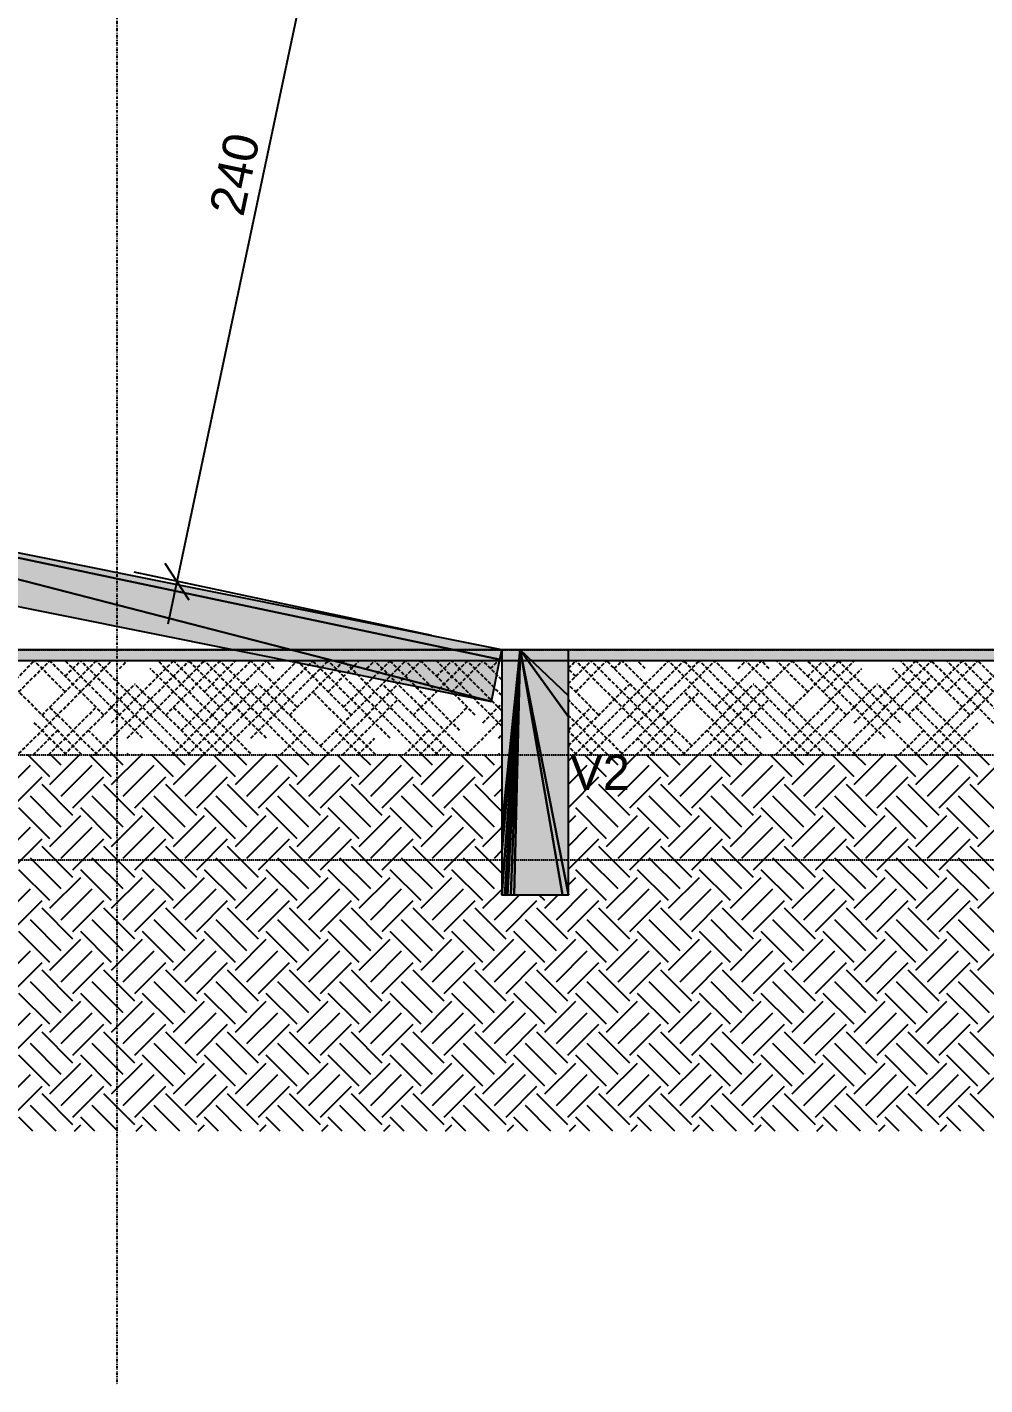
# Model space of a CAD drawing. Extents: x 37185 to 43130, y -8131 to -3926.
# Drawn here: x 41534.2 to 41716.6, y -5192.9 to -4934.3 of the extents above; entities that cross this region are included whole.
import ezdxf

# ---------------------------------------------------------------- set-up
doc = ezdxf.new("R2010")
doc.units = 0
doc.header["$MEASUREMENT"] = 0
for name, pattern in [('ESTILO_TQS_0001', [1, 0.7, -0.3]), ('ESTILO_TQS_0002', [0.4, 0.1, -0.3]), ('ESTILO_TQS_0004', [1.12, 0.5, -0.2, 0.01, -0.2, 0.01, -0.2])]:
    doc.linetypes.add(name, pattern=pattern)
for name, color, linetype in [('47', 15, 'CONTINUOUS'), ('52', 3, 'CONTINUOUS'), ('67', 7, 'CONTINUOUS'), ('68', 4, 'CONTINUOUS'), ('70', 160, 'CONTINUOUS'), ('74', 2, 'CONTINUOUS'), ('75', 9, 'CONTINUOUS'), ('96', 252, 'CONTINUOUS')]:
    doc.layers.add(name, color=color, linetype=linetype)
doc.styles.add('TQS_ARIAL', font='arial.ttf')

msp = doc.modelspace()

# ---------------------------------------------------------------- linework, layer by layer
at = {"layer": '47', "linetype": 'Continuous'}
for p, q in [((41538.53, -5077.06), (41534.35, -5072.87)), ((41538.53, -5078.53), (41544.2, -5072.87)), ((41540.74, -5074.85), (41538.77, -5072.87)), ((41550.32, -5077.06), (41546.13, -5072.87)), ((41550.32, -5078.53), (41555.98, -5072.87)), ((41552.53, -5074.85), (41550.55, -5072.87)), ((41562.1, -5077.06), (41557.92, -5072.87)), ((41562.1, -5078.53), (41567.77, -5072.87)), ((41564.31, -5074.85), (41562.34, -5072.87)), ((41573.89, -5077.06), (41569.7, -5072.87)), ((41573.89, -5078.53), (41579.55, -5072.87)), ((41576.1, -5074.85), (41574.12, -5072.87)), ((41585.68, -5077.06), (41581.49, -5072.87)), ((41585.68, -5078.53), (41591.34, -5072.87)), ((41587.88, -5074.85), (41585.91, -5072.87)), ((41597.46, -5077.06), (41593.27, -5072.87)), ((41597.46, -5078.53), (41603.12, -5072.87)), ((41599.67, -5074.85), (41597.69, -5072.87)), ((41609.25, -5077.06), (41605.06, -5072.87)), ((41609.25, -5078.53), (41614.91, -5072.87)), ((41611.46, -5074.85), (41609.48, -5072.87)), ((41621.03, -5077.06), (41616.84, -5072.87)), ((41623.24, -5074.85), (41621.26, -5072.87)), ((41637.32, -5074.03), (41638.48, -5072.87)), ((41644.6, -5077.06), (41640.41, -5072.87)), ((41644.6, -5078.53), (41650.26, -5072.87)), ((41646.81, -5074.85), (41644.83, -5072.87)), ((41656.39, -5077.06), (41652.2, -5072.87)), ((41656.39, -5078.53), (41662.05, -5072.87)), ((41658.6, -5074.85), (41656.62, -5072.87)), ((41668.17, -5077.06), (41663.98, -5072.87)), ((41668.17, -5078.53), (41673.83, -5072.87)), ((41670.38, -5074.85), (41668.4, -5072.87)), ((41679.96, -5077.06), (41675.77, -5072.87)), ((41679.96, -5078.53), (41685.62, -5072.87)), ((41682.17, -5074.85), (41680.19, -5072.87)), ((41691.74, -5077.06), (41687.55, -5072.87)), ((41691.74, -5078.53), (41697.4, -5072.87)), ((41693.95, -5074.85), (41691.97, -5072.87)), ((41703.53, -5077.06), (41699.34, -5072.87)), ((41703.53, -5078.53), (41709.19, -5072.87)), ((41705.74, -5074.85), (41703.76, -5072.87)), ((41715.31, -5077.06), (41711.12, -5072.87)), ((41715.31, -5078.53), (41720.97, -5072.87)), ((41717.52, -5074.85), (41715.54, -5072.87)), ((41528.96, -5080.74), (41534.85, -5074.85)), ((41540.74, -5080.74), (41546.64, -5074.85)), ((41552.53, -5080.74), (41558.42, -5074.85)), ((41564.31, -5080.74), (41570.21, -5074.85)), ((41576.1, -5080.74), (41581.99, -5074.85)), ((41587.88, -5080.74), (41593.78, -5074.85)), ((41599.67, -5080.74), (41605.56, -5074.85)), ((41611.46, -5080.74), (41617.35, -5074.85)), ((41621.03, -5078.53), (41624.65, -5074.92)), ((41624.65, -5076.26), (41624.65, -5076.26)), ((41637.32, -5078.45), (41640.92, -5074.85)), ((41646.81, -5080.74), (41652.7, -5074.85)), ((41658.6, -5080.74), (41664.49, -5074.85)), ((41670.38, -5080.74), (41676.27, -5074.85)), ((41682.17, -5080.74), (41688.06, -5074.85)), ((41693.95, -5080.74), (41699.84, -5074.85)), ((41705.74, -5080.74), (41711.63, -5074.85)), ((41531.17, -5082.95), (41537.06, -5077.06)), ((41542.95, -5084.43), (41537.06, -5078.53)), ((41542.95, -5082.95), (41548.85, -5077.06)), ((41554.74, -5084.43), (41548.85, -5078.53)), ((41554.74, -5082.95), (41560.63, -5077.06)), ((41566.52, -5084.43), (41560.63, -5078.53)), ((41566.52, -5082.95), (41572.42, -5077.06)), ((41578.31, -5084.43), (41572.42, -5078.53)), ((41578.31, -5082.95), (41584.2, -5077.06)), ((41590.09, -5084.43), (41584.2, -5078.53)), ((41590.09, -5082.95), (41595.99, -5077.06)), ((41601.88, -5084.43), (41595.99, -5078.53)), ((41601.88, -5082.95), (41607.77, -5077.06)), ((41613.66, -5084.43), (41607.77, -5078.53)), ((41613.66, -5082.95), (41619.56, -5077.06)), ((41624.65, -5083.63), (41619.56, -5078.53)), ((41637.32, -5082.87), (41643.13, -5077.06)), ((41649.02, -5084.43), (41643.13, -5078.53)), ((41649.02, -5082.95), (41654.91, -5077.06)), ((41660.81, -5084.43), (41654.91, -5078.53)), ((41660.81, -5082.95), (41666.7, -5077.06)), ((41672.59, -5084.43), (41666.7, -5078.53)), ((41672.59, -5082.95), (41678.48, -5077.06)), ((41684.38, -5084.43), (41678.48, -5078.53)), ((41684.38, -5082.95), (41690.27, -5077.06)), ((41696.16, -5084.43), (41690.27, -5078.53)), ((41696.16, -5082.95), (41702.05, -5077.06)), ((41707.95, -5084.43), (41702.05, -5078.53)), ((41707.95, -5082.95), (41713.84, -5077.06)), ((41719.73, -5084.43), (41713.84, -5078.53)), ((41540.74, -5086.64), (41534.85, -5080.74)), ((41552.53, -5086.64), (41546.64, -5080.74)), ((41564.31, -5086.64), (41558.42, -5080.74)), ((41576.1, -5086.64), (41570.21, -5080.74)), ((41587.88, -5086.64), (41581.99, -5080.74)), ((41599.67, -5086.64), (41593.78, -5080.74)), ((41611.46, -5086.64), (41605.56, -5080.74)), ((41623.24, -5086.64), (41617.35, -5080.74)), ((41623.24, -5080.74), (41624.65, -5079.33)), ((41624.65, -5080.68), (41624.65, -5080.68)), ((41646.81, -5086.64), (41640.92, -5080.74)), ((41658.6, -5086.64), (41652.7, -5080.74)), ((41670.38, -5086.64), (41664.49, -5080.74)), ((41682.17, -5086.64), (41676.27, -5080.74)), ((41693.95, -5086.64), (41688.06, -5080.74)), ((41705.74, -5086.64), (41699.84, -5080.74)), ((41717.52, -5086.64), (41711.63, -5080.74)), ((41538.53, -5088.85), (41532.64, -5082.95)), ((41550.32, -5088.85), (41544.43, -5082.95)), ((41562.1, -5088.85), (41556.21, -5082.95)), ((41573.89, -5088.85), (41568, -5082.95)), ((41585.68, -5088.85), (41579.78, -5082.95)), ((41597.46, -5088.85), (41591.57, -5082.95)), ((41609.25, -5088.85), (41603.35, -5082.95)), ((41621.03, -5088.85), (41615.14, -5082.95)), ((41644.6, -5088.85), (41638.71, -5082.95)), ((41656.39, -5088.85), (41650.49, -5082.95)), ((41668.17, -5088.85), (41662.28, -5082.95)), ((41679.96, -5088.85), (41674.06, -5082.95)), ((41691.74, -5088.85), (41685.85, -5082.95)), ((41703.53, -5088.85), (41697.63, -5082.95)), ((41715.31, -5088.85), (41709.42, -5082.95)), ((41528.96, -5092.53), (41534.85, -5086.64)), ((41538.53, -5090.32), (41544.43, -5084.43)), ((41540.74, -5092.53), (41546.64, -5086.64)), ((41550.32, -5090.32), (41556.21, -5084.43)), ((41552.53, -5092.53), (41558.42, -5086.64)), ((41562.1, -5090.32), (41568, -5084.43)), ((41564.31, -5092.53), (41570.21, -5086.64)), ((41573.89, -5090.32), (41579.78, -5084.43)), ((41576.1, -5092.53), (41581.99, -5086.64)), ((41585.68, -5090.32), (41591.57, -5084.43)), ((41587.88, -5092.53), (41593.78, -5086.64)), ((41597.46, -5090.32), (41603.35, -5084.43)), ((41599.67, -5092.53), (41605.56, -5086.64)), ((41609.25, -5090.32), (41615.14, -5084.43)), ((41611.46, -5092.53), (41617.35, -5086.64)), ((41621.03, -5090.32), (41624.65, -5086.7)), ((41637.32, -5085.82), (41638.71, -5084.43)), ((41637.32, -5090.24), (41640.92, -5086.64)), ((41644.6, -5090.32), (41650.49, -5084.43)), ((41646.81, -5092.53), (41652.7, -5086.64)), ((41656.39, -5090.32), (41662.28, -5084.43)), ((41658.6, -5092.53), (41664.49, -5086.64)), ((41668.17, -5090.32), (41674.06, -5084.43)), ((41670.38, -5092.53), (41676.27, -5086.64)), ((41679.96, -5090.32), (41685.85, -5084.43)), ((41682.17, -5092.53), (41688.06, -5086.64)), ((41691.74, -5090.32), (41697.63, -5084.43)), ((41693.95, -5092.53), (41699.84, -5086.64)), ((41703.53, -5090.32), (41709.42, -5084.43)), ((41705.74, -5092.53), (41711.63, -5086.64)), ((41715.31, -5090.32), (41721.2, -5084.43)), ((41531.17, -5094.74), (41537.06, -5088.85)), ((41542.95, -5094.74), (41548.85, -5088.85)), ((41554.74, -5094.74), (41560.63, -5088.85)), ((41566.52, -5094.74), (41572.42, -5088.85)), ((41578.31, -5094.74), (41584.2, -5088.85)), ((41590.09, -5094.74), (41595.99, -5088.85)), ((41601.88, -5094.74), (41607.77, -5088.85)), ((41613.66, -5094.74), (41619.56, -5088.85)), ((41624.65, -5088.05), (41624.65, -5088.05)), ((41637.32, -5094.66), (41643.13, -5088.85)), ((41649.02, -5094.74), (41654.91, -5088.85)), ((41660.81, -5094.74), (41666.7, -5088.85)), ((41672.59, -5094.74), (41678.48, -5088.85)), ((41684.38, -5094.74), (41690.27, -5088.85)), ((41696.16, -5094.74), (41702.05, -5088.85)), ((41707.95, -5094.74), (41713.84, -5088.85)), ((41542.95, -5096.21), (41537.06, -5090.32)), ((41554.74, -5096.21), (41548.85, -5090.32)), ((41566.52, -5096.21), (41560.63, -5090.32)), ((41578.31, -5096.21), (41572.42, -5090.32)), ((41590.09, -5096.21), (41584.2, -5090.32)), ((41601.88, -5096.21), (41595.99, -5090.32)), ((41613.66, -5096.21), (41607.77, -5090.32)), ((41624.65, -5095.41), (41619.56, -5090.32)), ((41623.24, -5092.53), (41624.65, -5091.12)), ((41649.02, -5096.21), (41643.13, -5090.32)), ((41660.81, -5096.21), (41654.91, -5090.32)), ((41672.59, -5096.21), (41666.7, -5090.32)), ((41684.38, -5096.21), (41678.48, -5090.32)), ((41696.16, -5096.21), (41690.27, -5090.32)), ((41707.95, -5096.21), (41702.05, -5090.32)), ((41719.73, -5096.21), (41713.84, -5090.32)), ((41538.53, -5100.63), (41532.64, -5094.74)), ((41540.74, -5098.42), (41534.85, -5092.53)), ((41550.32, -5100.63), (41544.43, -5094.74)), ((41552.53, -5098.42), (41546.64, -5092.53)), ((41562.1, -5100.63), (41556.21, -5094.74)), ((41564.31, -5098.42), (41558.42, -5092.53)), ((41573.89, -5100.63), (41568, -5094.74)), ((41576.1, -5098.42), (41570.21, -5092.53)), ((41585.68, -5100.63), (41579.78, -5094.74)), ((41587.88, -5098.42), (41581.99, -5092.53)), ((41597.46, -5100.63), (41591.57, -5094.74)), ((41599.67, -5098.42), (41593.78, -5092.53)), ((41609.25, -5100.63), (41603.35, -5094.74)), ((41611.46, -5098.42), (41605.56, -5092.53)), ((41621.03, -5100.63), (41615.14, -5094.74)), ((41623.24, -5098.42), (41617.35, -5092.53)), ((41624.65, -5092.46), (41624.65, -5092.46)), ((41644.6, -5100.63), (41638.71, -5094.74)), ((41646.81, -5098.42), (41640.92, -5092.53)), ((41656.39, -5100.63), (41650.49, -5094.74)), ((41658.6, -5098.42), (41652.7, -5092.53)), ((41668.17, -5100.63), (41662.28, -5094.74)), ((41670.38, -5098.42), (41664.49, -5092.53)), ((41679.96, -5100.63), (41674.06, -5094.74)), ((41682.17, -5098.42), (41676.27, -5092.53)), ((41691.74, -5100.63), (41685.85, -5094.74)), ((41693.95, -5098.42), (41688.06, -5092.53)), ((41703.53, -5100.63), (41697.63, -5094.74)), ((41705.74, -5098.42), (41699.84, -5092.53)), ((41715.31, -5100.63), (41709.42, -5094.74)), ((41717.52, -5098.42), (41711.63, -5092.53)), ((41538.53, -5102.1), (41544.43, -5096.21)), ((41550.32, -5102.1), (41556.21, -5096.21)), ((41562.1, -5102.1), (41568, -5096.21)), ((41573.89, -5102.1), (41579.78, -5096.21)), ((41585.68, -5102.1), (41591.57, -5096.21)), ((41597.46, -5102.1), (41603.35, -5096.21)), ((41609.25, -5102.1), (41615.14, -5096.21)), ((41637.32, -5097.6), (41638.71, -5096.21)), ((41644.6, -5102.1), (41650.49, -5096.21)), ((41656.39, -5102.1), (41662.28, -5096.21)), ((41668.17, -5102.1), (41674.06, -5096.21)), ((41679.96, -5102.1), (41685.85, -5096.21)), ((41691.74, -5102.1), (41697.63, -5096.21)), ((41703.53, -5102.1), (41709.42, -5096.21)), ((41715.31, -5102.1), (41721.2, -5096.21)), ((41528.96, -5104.31), (41534.85, -5098.42)), ((41540.74, -5104.31), (41546.64, -5098.42)), ((41552.53, -5104.31), (41558.42, -5098.42)), ((41564.31, -5104.31), (41570.21, -5098.42)), ((41576.1, -5104.31), (41581.99, -5098.42)), ((41587.88, -5104.31), (41593.78, -5098.42)), ((41599.67, -5104.31), (41605.56, -5098.42)), ((41611.46, -5104.31), (41617.35, -5098.42)), ((41621.03, -5102.1), (41624.65, -5098.49)), ((41623.24, -5104.31), (41628.01, -5099.54)), ((41632.82, -5100.63), (41631.72, -5099.54)), ((41632.82, -5102.1), (41635.38, -5099.54)), ((41635.03, -5104.31), (41640.92, -5098.42)), ((41646.81, -5104.31), (41652.7, -5098.42)), ((41658.6, -5104.31), (41664.49, -5098.42)), ((41670.38, -5104.31), (41676.27, -5098.42)), ((41682.17, -5104.31), (41688.06, -5098.42)), ((41693.95, -5104.31), (41699.84, -5098.42)), ((41705.74, -5104.31), (41711.63, -5098.42)), ((41531.17, -5106.52), (41537.06, -5100.63)), ((41542.95, -5108), (41537.06, -5102.1)), ((41542.95, -5106.52), (41548.85, -5100.63)), ((41554.74, -5108), (41548.85, -5102.1)), ((41554.74, -5106.52), (41560.63, -5100.63)), ((41566.52, -5108), (41560.63, -5102.1)), ((41566.52, -5106.52), (41572.42, -5100.63)), ((41578.31, -5108), (41572.42, -5102.1)), ((41578.31, -5106.52), (41584.2, -5100.63)), ((41590.09, -5108), (41584.2, -5102.1)), ((41590.09, -5106.52), (41595.99, -5100.63)), ((41601.88, -5108), (41595.99, -5102.1)), ((41601.88, -5106.52), (41607.77, -5100.63)), ((41613.66, -5108), (41607.77, -5102.1)), ((41613.66, -5106.52), (41619.56, -5100.63)), ((41625.45, -5108), (41619.56, -5102.1)), ((41625.45, -5106.52), (41631.34, -5100.63)), ((41637.24, -5108), (41631.34, -5102.1)), ((41637.24, -5106.52), (41643.13, -5100.63)), ((41649.02, -5108), (41643.13, -5102.1)), ((41649.02, -5106.52), (41654.91, -5100.63)), ((41660.81, -5108), (41654.91, -5102.1)), ((41660.81, -5106.52), (41666.7, -5100.63)), ((41672.59, -5108), (41666.7, -5102.1)), ((41672.59, -5106.52), (41678.48, -5100.63)), ((41684.38, -5108), (41678.48, -5102.1)), ((41684.38, -5106.52), (41690.27, -5100.63)), ((41696.16, -5108), (41690.27, -5102.1)), ((41696.16, -5106.52), (41702.05, -5100.63)), ((41707.95, -5108), (41702.05, -5102.1)), ((41707.95, -5106.52), (41713.84, -5100.63)), ((41719.73, -5108), (41713.84, -5102.1)), ((41540.74, -5110.21), (41534.85, -5104.31)), ((41552.53, -5110.21), (41546.64, -5104.31)), ((41564.31, -5110.21), (41558.42, -5104.31)), ((41576.1, -5110.21), (41570.21, -5104.31)), ((41587.88, -5110.21), (41581.99, -5104.31)), ((41599.67, -5110.21), (41593.78, -5104.31)), ((41611.46, -5110.21), (41605.56, -5104.31)), ((41623.24, -5110.21), (41617.35, -5104.31)), ((41635.03, -5110.21), (41629.13, -5104.31)), ((41646.81, -5110.21), (41640.92, -5104.31)), ((41658.6, -5110.21), (41652.7, -5104.31)), ((41670.38, -5110.21), (41664.49, -5104.31)), ((41682.17, -5110.21), (41676.27, -5104.31)), ((41693.95, -5110.21), (41688.06, -5104.31)), ((41705.74, -5110.21), (41699.84, -5104.31)), ((41717.52, -5110.21), (41711.63, -5104.31)), ((41538.53, -5112.42), (41532.64, -5106.52)), ((41550.32, -5112.42), (41544.43, -5106.52)), ((41562.1, -5112.42), (41556.21, -5106.52)), ((41573.89, -5112.42), (41568, -5106.52)), ((41585.68, -5112.42), (41579.78, -5106.52)), ((41597.46, -5112.42), (41591.57, -5106.52)), ((41609.25, -5112.42), (41603.35, -5106.52)), ((41621.03, -5112.42), (41615.14, -5106.52)), ((41632.82, -5112.42), (41626.92, -5106.52)), ((41644.6, -5112.42), (41638.71, -5106.52)), ((41656.39, -5112.42), (41650.49, -5106.52)), ((41668.17, -5112.42), (41662.28, -5106.52)), ((41679.96, -5112.42), (41674.06, -5106.52)), ((41691.74, -5112.42), (41685.85, -5106.52)), ((41703.53, -5112.42), (41697.63, -5106.52)), ((41715.31, -5112.42), (41709.42, -5106.52)), ((41528.96, -5116.1), (41534.85, -5110.21)), ((41538.53, -5113.89), (41544.43, -5108)), ((41540.74, -5116.1), (41546.64, -5110.21)), ((41550.32, -5113.89), (41556.21, -5108)), ((41552.53, -5116.1), (41558.42, -5110.21)), ((41562.1, -5113.89), (41568, -5108)), ((41564.31, -5116.1), (41570.21, -5110.21)), ((41573.89, -5113.89), (41579.78, -5108)), ((41576.1, -5116.1), (41581.99, -5110.21)), ((41585.68, -5113.89), (41591.57, -5108)), ((41587.88, -5116.1), (41593.78, -5110.21)), ((41597.46, -5113.89), (41603.35, -5108)), ((41599.67, -5116.1), (41605.56, -5110.21)), ((41609.25, -5113.89), (41615.14, -5108)), ((41611.46, -5116.1), (41617.35, -5110.21)), ((41621.03, -5113.89), (41626.92, -5108)), ((41623.24, -5116.1), (41629.13, -5110.21)), ((41632.82, -5113.89), (41638.71, -5108)), ((41635.03, -5116.1), (41640.92, -5110.21)), ((41644.6, -5113.89), (41650.49, -5108)), ((41646.81, -5116.1), (41652.7, -5110.21)), ((41656.39, -5113.89), (41662.28, -5108)), ((41658.6, -5116.1), (41664.49, -5110.21)), ((41668.17, -5113.89), (41674.06, -5108)), ((41670.38, -5116.1), (41676.27, -5110.21)), ((41679.96, -5113.89), (41685.85, -5108)), ((41682.17, -5116.1), (41688.06, -5110.21)), ((41691.74, -5113.89), (41697.63, -5108)), ((41693.95, -5116.1), (41699.84, -5110.21)), ((41703.53, -5113.89), (41709.42, -5108)), ((41705.74, -5116.1), (41711.63, -5110.21)), ((41715.31, -5113.89), (41721.2, -5108)), ((41531.17, -5118.31), (41537.06, -5112.42)), ((41542.95, -5118.31), (41548.85, -5112.42)), ((41554.74, -5118.31), (41560.63, -5112.42)), ((41566.52, -5118.31), (41572.42, -5112.42)), ((41578.31, -5118.31), (41584.2, -5112.42)), ((41590.09, -5118.31), (41595.99, -5112.42)), ((41601.88, -5118.31), (41607.77, -5112.42)), ((41613.66, -5118.31), (41619.56, -5112.42)), ((41625.45, -5118.31), (41631.34, -5112.42)), ((41637.24, -5118.31), (41643.13, -5112.42)), ((41649.02, -5118.31), (41654.91, -5112.42)), ((41660.81, -5118.31), (41666.7, -5112.42)), ((41672.59, -5118.31), (41678.48, -5112.42)), ((41684.38, -5118.31), (41690.27, -5112.42)), ((41696.16, -5118.31), (41702.05, -5112.42)), ((41707.95, -5118.31), (41713.84, -5112.42)), ((41542.95, -5119.78), (41537.06, -5113.89)), ((41554.74, -5119.78), (41548.85, -5113.89)), ((41566.52, -5119.78), (41560.63, -5113.89)), ((41578.31, -5119.78), (41572.42, -5113.89)), ((41590.09, -5119.78), (41584.2, -5113.89)), ((41601.88, -5119.78), (41595.99, -5113.89)), ((41613.66, -5119.78), (41607.77, -5113.89)), ((41625.45, -5119.78), (41619.56, -5113.89)), ((41637.24, -5119.78), (41631.34, -5113.89)), ((41649.02, -5119.78), (41643.13, -5113.89)), ((41660.81, -5119.78), (41654.91, -5113.89)), ((41672.59, -5119.78), (41666.7, -5113.89)), ((41684.38, -5119.78), (41678.48, -5113.89)), ((41696.16, -5119.78), (41690.27, -5113.89)), ((41707.95, -5119.78), (41702.05, -5113.89)), ((41719.73, -5119.78), (41713.84, -5113.89)), ((41540.74, -5121.99), (41534.85, -5116.1)), ((41552.53, -5121.99), (41546.64, -5116.1)), ((41564.31, -5121.99), (41558.42, -5116.1)), ((41576.1, -5121.99), (41570.21, -5116.1)), ((41587.88, -5121.99), (41581.99, -5116.1)), ((41599.67, -5121.99), (41593.78, -5116.1)), ((41611.46, -5121.99), (41605.56, -5116.1)), ((41623.24, -5121.99), (41617.35, -5116.1)), ((41635.03, -5121.99), (41629.13, -5116.1)), ((41646.81, -5121.99), (41640.92, -5116.1)), ((41658.6, -5121.99), (41652.7, -5116.1)), ((41670.38, -5121.99), (41664.49, -5116.1)), ((41682.17, -5121.99), (41676.27, -5116.1)), ((41693.95, -5121.99), (41688.06, -5116.1)), ((41705.74, -5121.99), (41699.84, -5116.1)), ((41717.52, -5121.99), (41711.63, -5116.1)), ((41538.53, -5124.2), (41532.64, -5118.31)), ((41538.53, -5125.67), (41544.43, -5119.78)), ((41550.32, -5124.2), (41544.43, -5118.31)), ((41550.32, -5125.67), (41556.21, -5119.78)), ((41562.1, -5124.2), (41556.21, -5118.31)), ((41562.1, -5125.67), (41568, -5119.78)), ((41573.89, -5124.2), (41568, -5118.31)), ((41573.89, -5125.67), (41579.78, -5119.78)), ((41585.68, -5124.2), (41579.78, -5118.31)), ((41585.68, -5125.67), (41591.57, -5119.78)), ((41597.46, -5124.2), (41591.57, -5118.31)), ((41597.46, -5125.67), (41603.35, -5119.78)), ((41609.25, -5124.2), (41603.35, -5118.31)), ((41609.25, -5125.67), (41615.14, -5119.78)), ((41621.03, -5124.2), (41615.14, -5118.31)), ((41621.03, -5125.67), (41626.92, -5119.78)), ((41632.82, -5124.2), (41626.92, -5118.31)), ((41632.82, -5125.67), (41638.71, -5119.78)), ((41644.6, -5124.2), (41638.71, -5118.31)), ((41644.6, -5125.67), (41650.49, -5119.78)), ((41656.39, -5124.2), (41650.49, -5118.31)), ((41656.39, -5125.67), (41662.28, -5119.78)), ((41668.17, -5124.2), (41662.28, -5118.31)), ((41668.17, -5125.67), (41674.06, -5119.78)), ((41679.96, -5124.2), (41674.06, -5118.31)), ((41679.96, -5125.67), (41685.85, -5119.78)), ((41691.74, -5124.2), (41685.85, -5118.31)), ((41691.74, -5125.67), (41697.63, -5119.78)), ((41703.53, -5124.2), (41697.63, -5118.31)), ((41703.53, -5125.67), (41709.42, -5119.78)), ((41715.31, -5124.2), (41709.42, -5118.31)), ((41715.31, -5125.67), (41721.2, -5119.78)), ((41528.96, -5127.88), (41534.85, -5121.99)), ((41540.74, -5127.88), (41546.64, -5121.99)), ((41552.53, -5127.88), (41558.42, -5121.99)), ((41564.31, -5127.88), (41570.21, -5121.99)), ((41576.1, -5127.88), (41581.99, -5121.99)), ((41587.88, -5127.88), (41593.78, -5121.99)), ((41599.67, -5127.88), (41605.56, -5121.99)), ((41611.46, -5127.88), (41617.35, -5121.99)), ((41623.24, -5127.88), (41629.13, -5121.99)), ((41635.03, -5127.88), (41640.92, -5121.99)), ((41646.81, -5127.88), (41652.7, -5121.99)), ((41658.6, -5127.88), (41664.49, -5121.99)), ((41670.38, -5127.88), (41676.27, -5121.99)), ((41682.17, -5127.88), (41688.06, -5121.99)), ((41693.95, -5127.88), (41699.84, -5121.99)), ((41705.74, -5127.88), (41711.63, -5121.99)), ((41531.17, -5130.09), (41537.06, -5124.2)), ((41542.95, -5131.57), (41537.06, -5125.67)), ((41542.95, -5130.09), (41548.85, -5124.2)), ((41554.74, -5131.57), (41548.85, -5125.67)), ((41554.74, -5130.09), (41560.63, -5124.2)), ((41566.52, -5131.57), (41560.63, -5125.67)), ((41566.52, -5130.09), (41572.42, -5124.2)), ((41578.31, -5131.57), (41572.42, -5125.67)), ((41578.31, -5130.09), (41584.2, -5124.2)), ((41590.09, -5131.57), (41584.2, -5125.67)), ((41590.09, -5130.09), (41595.99, -5124.2)), ((41601.88, -5131.57), (41595.99, -5125.67)), ((41601.88, -5130.09), (41607.77, -5124.2)), ((41613.66, -5131.57), (41607.77, -5125.67)), ((41613.66, -5130.09), (41619.56, -5124.2)), ((41625.45, -5131.57), (41619.56, -5125.67)), ((41625.45, -5130.09), (41631.34, -5124.2)), ((41637.24, -5131.57), (41631.34, -5125.67)), ((41637.24, -5130.09), (41643.13, -5124.2)), ((41649.02, -5131.57), (41643.13, -5125.67)), ((41649.02, -5130.09), (41654.91, -5124.2)), ((41660.81, -5131.57), (41654.91, -5125.67)), ((41660.81, -5130.09), (41666.7, -5124.2)), ((41672.59, -5131.57), (41666.7, -5125.67)), ((41672.59, -5130.09), (41678.48, -5124.2)), ((41684.38, -5131.57), (41678.48, -5125.67)), ((41684.38, -5130.09), (41690.27, -5124.2)), ((41696.16, -5131.57), (41690.27, -5125.67)), ((41696.16, -5130.09), (41702.05, -5124.2)), ((41707.95, -5131.57), (41702.05, -5125.67)), ((41707.95, -5130.09), (41713.84, -5124.2)), ((41719.73, -5131.57), (41713.84, -5125.67)), ((41540.74, -5133.78), (41534.85, -5127.88)), ((41552.53, -5133.78), (41546.64, -5127.88)), ((41564.31, -5133.78), (41558.42, -5127.88)), ((41576.1, -5133.78), (41570.21, -5127.88)), ((41587.88, -5133.78), (41581.99, -5127.88)), ((41599.67, -5133.78), (41593.78, -5127.88)), ((41611.46, -5133.78), (41605.56, -5127.88)), ((41623.24, -5133.78), (41617.35, -5127.88)), ((41635.03, -5133.78), (41629.13, -5127.88)), ((41646.81, -5133.78), (41640.92, -5127.88)), ((41658.6, -5133.78), (41652.7, -5127.88)), ((41670.38, -5133.78), (41664.49, -5127.88)), ((41682.17, -5133.78), (41676.27, -5127.88)), ((41693.95, -5133.78), (41688.06, -5127.88)), ((41705.74, -5133.78), (41699.84, -5127.88)), ((41717.52, -5133.78), (41711.63, -5127.88)), ((41538.53, -5135.99), (41532.64, -5130.09)), ((41550.32, -5135.99), (41544.43, -5130.09)), ((41562.1, -5135.99), (41556.21, -5130.09)), ((41573.89, -5135.99), (41568, -5130.09)), ((41585.68, -5135.99), (41579.78, -5130.09)), ((41597.46, -5135.99), (41591.57, -5130.09)), ((41609.25, -5135.99), (41603.35, -5130.09)), ((41621.03, -5135.99), (41615.14, -5130.09)), ((41632.82, -5135.99), (41626.92, -5130.09)), ((41644.6, -5135.99), (41638.71, -5130.09)), ((41656.39, -5135.99), (41650.49, -5130.09)), ((41668.17, -5135.99), (41662.28, -5130.09)), ((41679.96, -5135.99), (41674.06, -5130.09)), ((41691.74, -5135.99), (41685.85, -5130.09)), ((41703.53, -5135.99), (41697.63, -5130.09)), ((41715.31, -5135.99), (41709.42, -5130.09)), ((41538.53, -5137.46), (41544.43, -5131.57)), ((41550.32, -5137.46), (41556.21, -5131.57)), ((41562.1, -5137.46), (41568, -5131.57)), ((41573.89, -5137.46), (41579.78, -5131.57)), ((41585.68, -5137.46), (41591.57, -5131.57)), ((41597.46, -5137.46), (41603.35, -5131.57)), ((41609.25, -5137.46), (41615.14, -5131.57)), ((41621.03, -5137.46), (41626.92, -5131.57)), ((41632.82, -5137.46), (41638.71, -5131.57)), ((41644.6, -5137.46), (41650.49, -5131.57)), ((41656.39, -5137.46), (41662.28, -5131.57)), ((41668.17, -5137.46), (41674.06, -5131.57)), ((41679.96, -5137.46), (41685.85, -5131.57)), ((41691.74, -5137.46), (41697.63, -5131.57)), ((41703.53, -5137.46), (41709.42, -5131.57)), ((41715.31, -5137.46), (41721.2, -5131.57)), ((41528.96, -5139.67), (41534.85, -5133.78)), ((41531.17, -5141.88), (41537.06, -5135.99)), ((41540.74, -5139.67), (41546.64, -5133.78)), ((41542.95, -5141.88), (41548.85, -5135.99)), ((41552.53, -5139.67), (41558.42, -5133.78)), ((41554.74, -5141.88), (41560.63, -5135.99)), ((41564.31, -5139.67), (41570.21, -5133.78)), ((41566.52, -5141.88), (41572.42, -5135.99)), ((41576.1, -5139.67), (41581.99, -5133.78)), ((41578.31, -5141.88), (41584.2, -5135.99)), ((41587.88, -5139.67), (41593.78, -5133.78)), ((41590.09, -5141.88), (41595.99, -5135.99)), ((41599.67, -5139.67), (41605.56, -5133.78)), ((41601.88, -5141.88), (41607.77, -5135.99)), ((41611.46, -5139.67), (41617.35, -5133.78)), ((41613.66, -5141.88), (41619.56, -5135.99)), ((41623.24, -5139.67), (41629.13, -5133.78)), ((41625.45, -5141.88), (41631.34, -5135.99)), ((41635.03, -5139.67), (41640.92, -5133.78)), ((41637.24, -5141.88), (41643.13, -5135.99)), ((41646.81, -5139.67), (41652.7, -5133.78)), ((41649.02, -5141.88), (41654.91, -5135.99)), ((41658.6, -5139.67), (41664.49, -5133.78)), ((41660.81, -5141.88), (41666.7, -5135.99)), ((41670.38, -5139.67), (41676.27, -5133.78)), ((41672.59, -5141.88), (41678.48, -5135.99)), ((41682.17, -5139.67), (41688.06, -5133.78)), ((41684.38, -5141.88), (41690.27, -5135.99)), ((41693.95, -5139.67), (41699.84, -5133.78)), ((41696.16, -5141.88), (41702.05, -5135.99)), ((41705.74, -5139.67), (41711.63, -5133.78)), ((41707.95, -5141.88), (41713.84, -5135.99)), ((41542.95, -5143.35), (41537.06, -5137.46)), ((41554.74, -5143.35), (41548.85, -5137.46)), ((41566.52, -5143.35), (41560.63, -5137.46)), ((41578.31, -5143.35), (41572.42, -5137.46)), ((41590.09, -5143.35), (41584.2, -5137.46)), ((41601.88, -5143.35), (41595.99, -5137.46)), ((41613.66, -5143.35), (41607.77, -5137.46)), ((41625.45, -5143.35), (41619.56, -5137.46)), ((41637.24, -5143.35), (41631.34, -5137.46)), ((41649.02, -5143.35), (41643.13, -5137.46)), ((41660.81, -5143.35), (41654.91, -5137.46)), ((41672.59, -5143.35), (41666.7, -5137.46)), ((41684.38, -5143.35), (41678.48, -5137.46)), ((41696.16, -5143.35), (41690.27, -5137.46)), ((41707.95, -5143.35), (41702.05, -5137.46)), ((41719.73, -5143.35), (41713.84, -5137.46)), ((41539.73, -5144.55), (41534.85, -5139.67)), ((41551.52, -5144.55), (41546.64, -5139.67)), ((41563.3, -5144.55), (41558.42, -5139.67)), ((41575.09, -5144.55), (41570.21, -5139.67)), ((41586.87, -5144.55), (41581.99, -5139.67)), ((41598.66, -5144.55), (41593.78, -5139.67)), ((41610.44, -5144.55), (41605.56, -5139.67)), ((41622.23, -5144.55), (41617.35, -5139.67)), ((41634.01, -5144.55), (41629.13, -5139.67)), ((41645.8, -5144.55), (41640.92, -5139.67)), ((41657.58, -5144.55), (41652.7, -5139.67)), ((41669.37, -5144.55), (41664.49, -5139.67)), ((41681.15, -5144.55), (41676.27, -5139.67)), ((41692.94, -5144.55), (41688.06, -5139.67)), ((41704.72, -5144.55), (41699.84, -5139.67)), ((41716.51, -5144.55), (41711.63, -5139.67)), ((41535.31, -5144.55), (41532.64, -5141.88)), ((41543.23, -5144.55), (41544.43, -5143.35)), ((41547.1, -5144.55), (41544.43, -5141.88)), ((41555.01, -5144.55), (41556.21, -5143.35)), ((41558.88, -5144.55), (41556.21, -5141.88)), ((41566.8, -5144.55), (41568, -5143.35)), ((41570.67, -5144.55), (41568, -5141.88)), ((41578.58, -5144.55), (41579.78, -5143.35)), ((41582.45, -5144.55), (41579.78, -5141.88)), ((41590.37, -5144.55), (41591.57, -5143.35)), ((41594.24, -5144.55), (41591.57, -5141.88)), ((41602.15, -5144.55), (41603.35, -5143.35)), ((41606.02, -5144.55), (41603.35, -5141.88)), ((41613.94, -5144.55), (41615.14, -5143.35)), ((41617.81, -5144.55), (41615.14, -5141.88)), ((41625.72, -5144.55), (41626.92, -5143.35)), ((41629.59, -5144.55), (41626.92, -5141.88)), ((41637.51, -5144.55), (41638.71, -5143.35)), ((41641.38, -5144.55), (41638.71, -5141.88)), ((41649.29, -5144.55), (41650.49, -5143.35)), ((41653.17, -5144.55), (41650.49, -5141.88)), ((41661.08, -5144.55), (41662.28, -5143.35)), ((41664.95, -5144.55), (41662.28, -5141.88)), ((41672.86, -5144.55), (41674.06, -5143.35)), ((41676.74, -5144.55), (41674.06, -5141.88)), ((41684.65, -5144.55), (41685.85, -5143.35)), ((41688.52, -5144.55), (41685.85, -5141.88)), ((41696.44, -5144.55), (41697.63, -5143.35)), ((41700.31, -5144.55), (41697.63, -5141.88)), ((41708.22, -5144.55), (41709.42, -5143.35)), ((41712.09, -5144.55), (41709.42, -5141.88)), ((41535.86, -5144.55), (41535.86, -5144.55)), ((41540.28, -5144.55), (41540.28, -5144.55)), ((41544.15, -5144.55), (41544.15, -5144.55)), ((41547.65, -5144.55), (41547.65, -5144.55)), ((41552.07, -5144.55), (41552.07, -5144.55)), ((41555.94, -5144.55), (41555.94, -5144.55)), ((41559.43, -5144.55), (41559.43, -5144.55)), ((41563.85, -5144.55), (41563.85, -5144.55)), ((41567.72, -5144.55), (41567.72, -5144.55)), ((41571.22, -5144.55), (41571.22, -5144.55)), ((41575.64, -5144.55), (41575.64, -5144.55)), ((41579.51, -5144.55), (41579.51, -5144.55)), ((41583, -5144.55), (41583, -5144.55)), ((41587.42, -5144.55), (41587.42, -5144.55)), ((41591.29, -5144.55), (41591.29, -5144.55)), ((41594.79, -5144.55), (41594.79, -5144.55)), ((41599.21, -5144.55), (41599.21, -5144.55)), ((41603.08, -5144.55), (41603.08, -5144.55)), ((41606.57, -5144.55), (41606.57, -5144.55)), ((41610.99, -5144.55), (41610.99, -5144.55)), ((41614.86, -5144.55), (41614.86, -5144.55)), ((41618.36, -5144.55), (41618.36, -5144.55)), ((41622.78, -5144.55), (41622.78, -5144.55)), ((41626.65, -5144.55), (41626.65, -5144.55)), ((41630.14, -5144.55), (41630.14, -5144.55)), ((41634.56, -5144.55), (41634.56, -5144.55)), ((41638.43, -5144.55), (41638.43, -5144.55)), ((41641.93, -5144.55), (41641.93, -5144.55)), ((41646.35, -5144.55), (41646.35, -5144.55)), ((41650.22, -5144.55), (41650.22, -5144.55)), ((41653.71, -5144.55), (41653.71, -5144.55)), ((41658.13, -5144.55), (41658.13, -5144.55)), ((41662, -5144.55), (41662, -5144.55)), ((41665.5, -5144.55), (41665.5, -5144.55)), ((41669.92, -5144.55), (41669.92, -5144.55)), ((41673.79, -5144.55), (41673.79, -5144.55)), ((41677.28, -5144.55), (41677.28, -5144.55)), ((41681.7, -5144.55), (41681.7, -5144.55)), ((41685.57, -5144.55), (41685.57, -5144.55)), ((41689.07, -5144.55), (41689.07, -5144.55)), ((41693.49, -5144.55), (41693.49, -5144.55)), ((41697.36, -5144.55), (41697.36, -5144.55)), ((41700.85, -5144.55), (41700.85, -5144.55)), ((41705.27, -5144.55), (41705.27, -5144.55)), ((41709.14, -5144.55), (41709.14, -5144.55)), ((41712.64, -5144.55), (41712.64, -5144.55))]:
    msp.add_line(p, q, dxfattribs=at)
at = {"layer": '52', "linetype": 'Continuous'}
for points in [[(41624.65, -5052.87), (41444.97, -5016.86), (41096.56, -4947.03), (41055.54, -4938.81), (41026.46, -4932.98), (41023.04, -4932.3), (40862.7, -4900.16), (40843.82, -4896.38), (40814.74, -4890.55), (40811.32, -4889.86), (40681.89, -4863.92), (40666.65, -4860.87)], [(40666.65, -4871.07), (40794.11, -4896.61), (40809.35, -4899.67), (40838.43, -4905.5), (40841.85, -4906.18), (41002.19, -4938.32), (41021.08, -4942.1), (41050.15, -4947.93), (41053.57, -4948.62), (41401.98, -5018.44), (41443, -5026.67), (41622.68, -5062.68)], [(41622.68, -5062.68), (41624.28, -5054.71), (41624.65, -5052.87)], [(41637.32, -5052.87), (41628.11, -5052.87), (41624.65, -5052.87)], [(41624.65, -5052.87), (41624.65, -5086.79), (41624.65, -5091.26), (41624.65, -5099.54)], [(41637.32, -5099.54), (41637.32, -5065.62), (41637.32, -5061.62), (41637.32, -5052.87)], [(41624.65, -5099.54), (41625.19, -5099.54), (41625.33, -5099.54), (41625.75, -5099.54), (41626.36, -5099.54), (41627.02, -5099.54), (41636.23, -5099.54), (41637.32, -5099.54)]]:
    msp.add_lwpolyline(points, dxfattribs=at)
at = {"layer": '67', "linetype": 'ESTILO_TQS_0002'}
for p, q in [((40217.75, -5052.87), (42548.32, -5052.87)), ((40217.75, -5072.87), (42548.32, -5072.87)), ((40793.37, -5092.87), (42548.32, -5092.87))]:
    msp.add_line(p, q, dxfattribs=at)
at = {"layer": '68', "linetype": 'ESTILO_TQS_0001'}
for p, q in [((41519.38, -5071.17), (41535.68, -5054.87)), ((41520.63, -5072.87), (41538.53, -5054.96)), ((41532.64, -5072.64), (41550.41, -5054.87)), ((41541.48, -5060.86), (41535.5, -5054.87)), ((41537.06, -5065.28), (41547.46, -5054.87)), ((41548.85, -5065.28), (41538.44, -5054.87)), ((41556.21, -5069.7), (41541.39, -5054.87)), ((41541.48, -5057.91), (41544.52, -5054.87)), ((41562.34, -5072.87), (41544.34, -5054.87)), ((41547.14, -5072.87), (41565.14, -5054.87)), ((41565.28, -5072.87), (41547.37, -5054.96)), ((41550.32, -5066.75), (41562.2, -5054.87)), ((41551.79, -5056.44), (41553.36, -5054.87)), ((41553.27, -5069.7), (41568.09, -5054.87)), ((41576.84, -5072.64), (41559.07, -5054.87)), ((41560.63, -5065.28), (41571.03, -5054.87)), ((41561.87, -5072.87), (41579.87, -5054.87)), ((41572.42, -5065.28), (41562.01, -5054.87)), ((41563.58, -5068.22), (41576.93, -5054.87)), ((41579.78, -5069.7), (41564.96, -5054.87)), ((41567.77, -5072.87), (41585.68, -5054.96)), ((41585.91, -5072.87), (41567.91, -5054.87)), ((41568, -5060.86), (41573.98, -5054.87)), ((41570.71, -5072.87), (41588.71, -5054.87)), ((41588.85, -5072.87), (41570.94, -5054.96)), ((41585.68, -5063.8), (41576.75, -5054.87)), ((41576.84, -5069.7), (41591.66, -5054.87)), ((41581.26, -5056.44), (41579.69, -5054.87)), ((41584.2, -5065.28), (41594.6, -5054.87)), ((41595.99, -5065.28), (41585.58, -5054.87)), ((41603.35, -5069.7), (41588.53, -5054.87)), ((41590.09, -5071.17), (41606.39, -5054.87)), ((41591.34, -5072.87), (41609.25, -5054.96)), ((41609.48, -5072.87), (41591.48, -5054.87)), ((41591.57, -5060.86), (41597.55, -5054.87)), ((41594.51, -5063.8), (41603.44, -5054.87)), ((41612.42, -5072.87), (41594.51, -5054.96)), ((41598.93, -5056.44), (41600.5, -5054.87)), ((41618.32, -5072.87), (41600.32, -5054.87)), ((41616.61, -5068.22), (41603.26, -5054.87)), ((41612.19, -5060.86), (41606.21, -5054.87)), ((41607.77, -5065.28), (41618.17, -5054.87)), ((41619.56, -5065.28), (41609.15, -5054.87)), ((41624.65, -5067.42), (41612.1, -5054.87)), ((41612.19, -5057.91), (41615.23, -5054.87)), ((41624.65, -5064.48), (41615.05, -5054.87)), ((41615.14, -5060.86), (41621.12, -5054.87)), ((41624.65, -5061.53), (41617.99, -5054.87)), ((41624.65, -5058.58), (41620.94, -5054.87)), ((41622.5, -5056.44), (41624.07, -5054.87)), ((41624.65, -5055.64), (41624.65, -5055.64)), ((41637.32, -5059.3), (41641.75, -5054.87)), ((41637.32, -5056.36), (41638.8, -5054.87)), ((41638.48, -5072.87), (41656.39, -5054.96)), ((41656.62, -5072.87), (41638.62, -5054.87)), ((41638.71, -5060.86), (41644.69, -5054.87)), ((41641.42, -5072.87), (41659.42, -5054.87)), ((41659.56, -5072.87), (41641.65, -5054.96)), ((41660.81, -5071.17), (41644.51, -5054.87)), ((41646.07, -5056.44), (41647.64, -5054.87)), ((41647.32, -5072.87), (41665.32, -5054.87)), ((41656.39, -5063.8), (41647.46, -5054.87)), ((41647.55, -5069.7), (41662.37, -5054.87)), ((41651.97, -5056.44), (41650.4, -5054.87)), ((41674.3, -5072.87), (41656.3, -5054.87)), ((41674.06, -5069.7), (41659.24, -5054.87)), ((41662.05, -5072.87), (41679.96, -5054.96)), ((41680.19, -5072.87), (41662.19, -5054.87)), ((41665.22, -5063.8), (41674.15, -5054.87)), ((41683.13, -5072.87), (41665.22, -5054.96)), ((41669.64, -5056.44), (41671.21, -5054.87)), ((41689.03, -5072.87), (41671.03, -5054.87)), ((41675.54, -5056.44), (41673.97, -5054.87)), ((41682.9, -5060.86), (41676.92, -5054.87)), ((41678.48, -5065.28), (41688.89, -5054.87)), ((41690.27, -5065.28), (41679.87, -5054.87)), ((41697.63, -5069.7), (41682.81, -5054.87)), ((41682.9, -5057.91), (41685.94, -5054.87)), ((41703.76, -5072.87), (41685.76, -5054.87)), ((41685.85, -5060.86), (41691.83, -5054.87)), ((41688.56, -5072.87), (41706.56, -5054.87)), ((41700.58, -5066.75), (41688.7, -5054.87)), ((41691.74, -5066.75), (41703.62, -5054.87)), ((41706.47, -5060.86), (41700.49, -5054.87)), ((41702.05, -5065.28), (41712.46, -5054.87)), ((41703.29, -5072.87), (41721.29, -5054.87)), ((41713.84, -5065.28), (41703.44, -5054.87)), ((41721.2, -5069.7), (41706.38, -5054.87)), ((41727.33, -5072.87), (41709.33, -5054.87)), ((41709.42, -5060.86), (41715.4, -5054.87)), ((41730.27, -5072.87), (41712.37, -5054.96)), ((41731.52, -5071.17), (41715.22, -5054.87)), ((41574.12, -5072.87), (41557.69, -5056.44)), ((41638.71, -5057.91), (41637.32, -5056.52)), ((41676.78, -5072.87), (41693.21, -5056.44)), ((41691.51, -5072.87), (41706.47, -5057.91)), ((41715.54, -5072.87), (41699.11, -5056.44)), ((41544.66, -5072.87), (41531.17, -5059.38)), ((41541.25, -5072.87), (41554.74, -5059.38)), ((41568.23, -5072.87), (41554.74, -5059.38)), ((41564.82, -5072.87), (41578.31, -5059.38)), ((41591.8, -5072.87), (41578.31, -5059.38)), ((41600.64, -5072.87), (41588.62, -5060.86)), ((41615.37, -5072.87), (41601.88, -5059.38)), ((41637.32, -5071.09), (41649.02, -5059.38)), ((41643.13, -5065.28), (41637.32, -5059.46)), ((41650.26, -5072.87), (41662.28, -5060.86)), ((41659.1, -5072.87), (41672.59, -5059.38)), ((41671.35, -5072.87), (41659.33, -5060.86)), ((41686.08, -5072.87), (41672.59, -5059.38)), ((41682.67, -5072.87), (41696.16, -5059.38)), ((41709.65, -5072.87), (41696.16, -5059.38)), ((41706.24, -5072.87), (41719.73, -5059.38)), ((41594.28, -5072.87), (41604.83, -5062.33)), ((41621.03, -5066.75), (41624.65, -5063.13)), ((41637.32, -5062.25), (41637.32, -5062.25)), ((41647.55, -5072.64), (41637.32, -5062.41)), ((41664.99, -5072.87), (41675.54, -5062.33)), ((41538.3, -5072.87), (41547.37, -5063.8)), ((41547.61, -5072.87), (41538.53, -5063.8)), ((41571.18, -5072.87), (41562.1, -5063.8)), ((41609.01, -5072.87), (41618.08, -5063.8)), ((41617.85, -5072.87), (41624.65, -5066.08)), ((41637.32, -5068.14), (41641.65, -5063.8)), ((41637.32, -5065.2), (41637.32, -5065.2)), ((41644.83, -5072.87), (41637.32, -5065.36)), ((41679.72, -5072.87), (41688.79, -5063.8)), ((41712.6, -5072.87), (41703.53, -5063.8)), ((41535.36, -5072.87), (41540.01, -5068.22)), ((41541.71, -5072.87), (41535.59, -5066.75)), ((41550.55, -5072.87), (41545.9, -5068.22)), ((41582.5, -5072.87), (41587.15, -5068.22)), ((41597.69, -5072.87), (41593.04, -5068.22)), ((41606.07, -5072.87), (41610.72, -5068.22)), ((41641.89, -5072.87), (41637.32, -5068.3)), ((41653.21, -5072.87), (41657.86, -5068.22)), ((41668.4, -5072.87), (41663.75, -5068.22)), ((41691.97, -5072.87), (41687.32, -5068.22)), ((41700.35, -5072.87), (41705, -5068.22)), ((41709.19, -5072.87), (41715.31, -5066.75)), ((41597.23, -5072.87), (41600.41, -5069.7)), ((41611.96, -5072.87), (41613.66, -5071.17)), ((41623.98, -5069.7), (41624.65, -5069.02)), ((41624.65, -5070.37), (41624.65, -5070.37)), ((41638.94, -5072.87), (41637.32, -5071.25)), ((41653.67, -5072.87), (41650.49, -5069.7)), ((41667.94, -5072.87), (41671.12, -5069.7)), ((41535.82, -5072.87), (41535.82, -5072.87)), ((41538.77, -5072.87), (41538.77, -5072.87)), ((41544.2, -5072.87), (41544.2, -5072.87)), ((41550.09, -5072.87), (41550.09, -5072.87)), ((41553.03, -5072.87), (41553.03, -5072.87)), ((41553.5, -5072.87), (41553.27, -5072.64)), ((41555.98, -5072.87), (41556.21, -5072.64)), ((41556.44, -5072.87), (41556.44, -5072.87)), ((41558.93, -5072.87), (41558.93, -5072.87)), ((41559.39, -5072.87), (41559.39, -5072.87)), ((41573.66, -5072.87), (41573.66, -5072.87)), ((41576.6, -5072.87), (41576.6, -5072.87)), ((41577.07, -5072.87), (41577.07, -5072.87)), ((41579.55, -5072.87), (41579.78, -5072.64)), ((41580.01, -5072.87), (41580.01, -5072.87)), ((41582.96, -5072.87), (41582.96, -5072.87)), ((41585.44, -5072.87), (41585.44, -5072.87)), ((41588.39, -5072.87), (41588.39, -5072.87)), ((41594.75, -5072.87), (41594.75, -5072.87)), ((41600.17, -5072.87), (41600.17, -5072.87)), ((41603.12, -5072.87), (41603.35, -5072.64)), ((41603.58, -5072.87), (41603.58, -5072.87)), ((41606.53, -5072.87), (41606.53, -5072.87)), ((41614.91, -5072.87), (41614.91, -5072.87)), ((41620.8, -5072.87), (41620.8, -5072.87)), ((41621.26, -5072.87), (41621.26, -5072.87)), ((41623.75, -5072.87), (41623.75, -5072.87)), ((41624.21, -5072.87), (41623.98, -5072.64)), ((41644.37, -5072.87), (41644.37, -5072.87)), ((41647.78, -5072.87), (41647.78, -5072.87)), ((41650.72, -5072.87), (41650.72, -5072.87)), ((41656.15, -5072.87), (41656.15, -5072.87)), ((41662.51, -5072.87), (41662.51, -5072.87)), ((41665.46, -5072.87), (41665.46, -5072.87)), ((41670.89, -5072.87), (41670.89, -5072.87)), ((41673.83, -5072.87), (41674.06, -5072.64)), ((41677.24, -5072.87), (41677.24, -5072.87)), ((41685.62, -5072.87), (41685.62, -5072.87)), ((41694.46, -5072.87), (41694.46, -5072.87)), ((41694.92, -5072.87), (41694.69, -5072.64)), ((41697.4, -5072.87), (41697.63, -5072.64)), ((41697.87, -5072.87), (41697.87, -5072.87)), ((41700.81, -5072.87), (41700.81, -5072.87)), ((41706.7, -5072.87), (41706.7, -5072.87)), ((41712.13, -5072.87), (41712.13, -5072.87)), ((41715.08, -5072.87), (41715.08, -5072.87))]:
    msp.add_line(p, q, dxfattribs=at)
at = {"layer": '70', "linetype": 'ESTILO_TQS_0004'}
msp.add_line((41551.32, -4323.44), (41551.32, -5192.87), dxfattribs=at)
at = {"layer": '75', "linetype": 'Continuous'}
for p, q in [((41597.52, -4875.7), (41561.03, -5047.97)), ((41560.48, -5036.33), (41565.03, -5043.32)), ((41611.3, -5050.11), (41554.6, -5038.1)), ((41619.45, -5051.83), (41619.45, -5051.83))]:
    msp.add_line(p, q, dxfattribs=at)
at = {"layer": '96', "linetype": 'Continuous'}
for points in [[(41443, -5026.67), (41622.68, -5062.68), (41444.97, -5016.86), (41443, -5026.67)], [(41444.97, -5016.86), (41622.68, -5062.68), (41624.28, -5054.71), (41444.97, -5016.86)], [(41444.97, -5016.86), (41624.28, -5054.71), (41624.65, -5052.87), (41444.97, -5016.86)], [(40920.65, -5052.87), (40920.65, -5054.87), (42391.82, -5054.87), (42391.82, -5052.87), (40920.65, -5052.87)], [(40920.65, -5052.87), (40920.65, -5054.87), (42391.82, -5054.87), (42391.82, -5052.87), (40920.65, -5052.87)], [(41628.11, -5052.87), (41624.65, -5052.87), (41624.65, -5086.79), (41628.11, -5052.87)], [(41628.11, -5052.87), (41624.65, -5086.79), (41624.65, -5091.26), (41628.11, -5052.87)], [(41628.11, -5052.87), (41624.65, -5091.26), (41624.65, -5099.54), (41628.11, -5052.87)], [(41628.11, -5052.87), (41624.65, -5099.54), (41625.19, -5099.54), (41628.11, -5052.87)], [(41628.11, -5052.87), (41625.19, -5099.54), (41625.33, -5099.54), (41628.11, -5052.87)], [(41628.11, -5052.87), (41625.33, -5099.54), (41625.75, -5099.54), (41628.11, -5052.87)], [(41628.11, -5052.87), (41625.75, -5099.54), (41626.36, -5099.54), (41628.11, -5052.87)], [(41628.11, -5052.87), (41626.36, -5099.54), (41627.02, -5099.54), (41628.11, -5052.87)], [(41628.11, -5052.87), (41627.02, -5099.54), (41636.23, -5099.54), (41628.11, -5052.87)], [(41628.11, -5052.87), (41636.23, -5099.54), (41637.32, -5099.54), (41628.11, -5052.87)], [(41628.11, -5052.87), (41637.32, -5099.54), (41637.32, -5065.62), (41628.11, -5052.87)], [(41628.11, -5052.87), (41637.32, -5065.62), (41637.32, -5061.62), (41628.11, -5052.87)], [(41628.11, -5052.87), (41637.32, -5061.62), (41637.32, -5052.87), (41628.11, -5052.87)]]:
    msp.add_lwpolyline(points, dxfattribs=at)
for points in [[(41443, -5026.67), (41622.68, -5062.68), (41444.97, -5016.86)], [(41444.97, -5016.86), (41622.68, -5062.68), (41624.28, -5054.71)], [(41444.97, -5016.86), (41624.28, -5054.71), (41444.97, -5016.86)], [(41444.97, -5016.86), (41624.28, -5054.71), (41624.65, -5052.87)], [(41444.97, -5016.86), (41624.65, -5052.87), (41444.97, -5016.86)], [(40920.65, -5052.87), (40920.65, -5054.87), (42391.82, -5054.87)], [(40920.65, -5052.87), (42391.82, -5054.87), (42391.82, -5052.87)], [(40920.65, -5052.87), (42391.82, -5052.87), (40920.65, -5052.87)], [(40920.65, -5052.87), (40920.65, -5054.87), (42391.82, -5054.87)], [(40920.65, -5052.87), (42391.82, -5054.87), (42391.82, -5052.87)], [(40920.65, -5052.87), (42391.82, -5052.87), (40920.65, -5052.87)], [(41628.11, -5052.87), (41624.65, -5052.87), (41624.65, -5086.79)], [(41628.11, -5052.87), (41624.65, -5086.79), (41628.11, -5052.87)], [(41628.11, -5052.87), (41624.65, -5086.79), (41624.65, -5091.26)], [(41628.11, -5052.87), (41624.65, -5091.26), (41628.11, -5052.87)], [(41628.11, -5052.87), (41624.65, -5091.26), (41624.65, -5099.54)], [(41628.11, -5052.87), (41624.65, -5099.54), (41628.11, -5052.87)], [(41628.11, -5052.87), (41624.65, -5099.54), (41625.19, -5099.54)], [(41628.11, -5052.87), (41625.19, -5099.54), (41628.11, -5052.87)], [(41628.11, -5052.87), (41625.19, -5099.54), (41625.33, -5099.54)], [(41628.11, -5052.87), (41625.33, -5099.54), (41628.11, -5052.87)], [(41628.11, -5052.87), (41625.33, -5099.54), (41625.75, -5099.54)], [(41628.11, -5052.87), (41625.75, -5099.54), (41628.11, -5052.87)], [(41628.11, -5052.87), (41625.75, -5099.54), (41626.36, -5099.54)], [(41628.11, -5052.87), (41626.36, -5099.54), (41628.11, -5052.87)], [(41628.11, -5052.87), (41626.36, -5099.54), (41627.02, -5099.54)], [(41628.11, -5052.87), (41627.02, -5099.54), (41628.11, -5052.87)], [(41628.11, -5052.87), (41627.02, -5099.54), (41636.23, -5099.54)], [(41628.11, -5052.87), (41636.23, -5099.54), (41628.11, -5052.87)], [(41628.11, -5052.87), (41636.23, -5099.54), (41637.32, -5099.54)], [(41628.11, -5052.87), (41637.32, -5099.54), (41628.11, -5052.87)], [(41628.11, -5052.87), (41637.32, -5099.54), (41637.32, -5065.62)], [(41628.11, -5052.87), (41637.32, -5065.62), (41628.11, -5052.87)], [(41628.11, -5052.87), (41637.32, -5065.62), (41637.32, -5061.62)], [(41628.11, -5052.87), (41637.32, -5061.62), (41628.11, -5052.87)], [(41628.11, -5052.87), (41637.32, -5061.62), (41637.32, -5052.87)], [(41628.11, -5052.87), (41637.32, -5052.87), (41628.11, -5052.87)]]:
    msp.add_solid(points, dxfattribs=at)

# ---------------------------------------------------------------- texts
at = {"layer": '74', "linetype": 'Continuous', "style": 'TQS_ARIAL'}
msp.add_text('V2', height=6.667, dxfattribs=at).set_placement((41637.65, -5079.54))
at = {"layer": '75', "linetype": 'Continuous', "style": 'TQS_ARIAL'}
msp.add_text('240', height=6.667, rotation=78.0407, dxfattribs=at).set_placement((41575.38, -4970.55))

doc.saveas('drawing.dxf')
